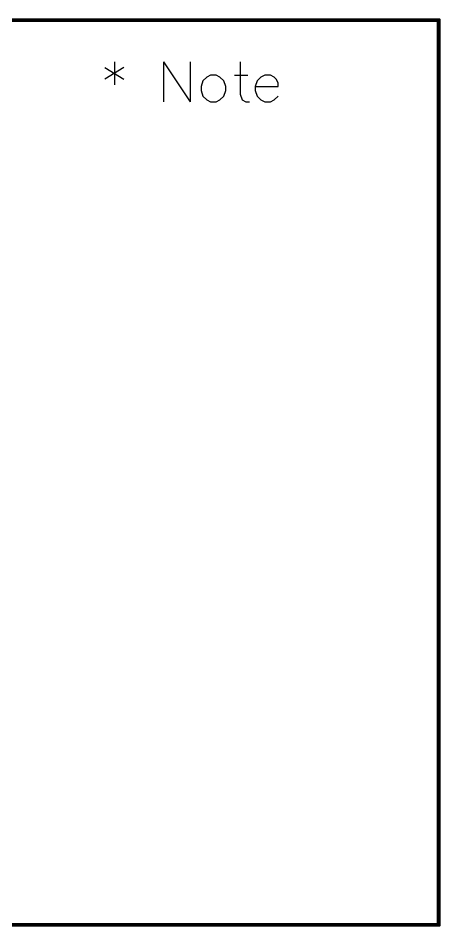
# Model space of a CAD drawing. Header units: millimetres. Extents: x 194 to 375, y 175 to 317.
# Drawn here: x 354.14 to 375.35, y 175.3 to 220.95 of the extents above; entities that cross this region are included whole.
import ezdxf

# ---------------------------------------------------------------- set-up
doc = ezdxf.new("R2010")
doc.units = ezdxf.units.MM
doc.layers.add('Mechanical20', color=56, linetype='Continuous')

msp = doc.modelspace()

# ---------------------------------------------------------------- linework, layer by layer
at = {"layer": 'Mechanical20'}
for p, q in [((358.976, 218.75), (358.976, 217.607)), ((361.433, 218.75), (361.433, 216.75)), ((361.433, 218.75), (362.766, 216.75)), ((362.766, 218.75), (362.766, 216.75)), ((365.28, 218.75), (365.28, 217.131)), ((358.5, 218.464), (359.452, 217.893)), ((359.452, 218.464), (358.5, 217.893)), ((363.413, 217.797), (363.318, 217.512)), ((363.604, 217.988), (363.413, 217.797)), ((363.794, 218.083), (363.604, 217.988)), ((364.08, 218.083), (363.794, 218.083)), ((364.27, 217.988), (364.08, 218.083)), ((364.461, 217.797), (364.27, 217.988)), ((364.556, 217.512), (364.461, 217.797)), ((364.994, 218.083), (365.66, 218.083)), ((366.136, 217.797), (366.041, 217.512)), ((366.327, 217.988), (366.136, 217.797)), ((366.517, 218.083), (366.327, 217.988)), ((366.803, 218.083), (366.517, 218.083)), ((366.993, 217.988), (366.803, 218.083)), ((367.089, 217.893), (366.993, 217.988)), ((367.184, 217.702), (367.089, 217.893)), ((363.318, 217.512), (363.318, 217.321)), ((363.318, 217.321), (363.413, 217.036)), ((364.461, 217.036), (364.556, 217.321)), ((364.556, 217.321), (364.556, 217.512)), ((366.041, 217.512), (367.184, 217.512)), ((366.041, 217.512), (366.041, 217.321)), ((366.041, 217.321), (366.136, 217.036)), ((367.184, 217.512), (367.184, 217.702)), ((363.413, 217.036), (363.604, 216.845)), ((363.604, 216.845), (363.794, 216.75)), ((364.08, 216.75), (364.27, 216.845)), ((364.27, 216.845), (364.461, 217.036)), ((365.28, 217.131), (365.375, 216.845)), ((365.375, 216.845), (365.565, 216.75)), ((366.136, 217.036), (366.327, 216.845)), ((366.327, 216.845), (366.517, 216.75)), ((366.803, 216.75), (366.993, 216.845)), ((366.993, 216.845), (367.184, 217.036)), ((363.794, 216.75), (364.08, 216.75)), ((365.565, 216.75), (365.756, 216.75)), ((366.517, 216.75), (366.803, 216.75))]:
    msp.add_line(p, q, dxfattribs=at)
at = {"layer": 'Mechanical20', "const_width": 0.2}
for points in [[(353.433, 220.85), (375.25, 220.85)], [(375.25, 220.85), (375.25, 175.4)], [(353.433, 175.4), (375.25, 175.4)]]:
    msp.add_lwpolyline(points, dxfattribs=at)
at = {"layer": 'Mechanical20', "const_width": 0.1}
for points in [[(375.2, 220.85, 1), (375.3, 220.85, 1)], [(375.2, 220.85, 1), (375.3, 220.85, 1)], [(375.2, 175.4, 1), (375.3, 175.4, 1)], [(375.2, 175.4, 1), (375.3, 175.4, 1)]]:
    msp.add_lwpolyline(points, format="xyb", close=True, dxfattribs=at)

doc.saveas('drawing.dxf')
